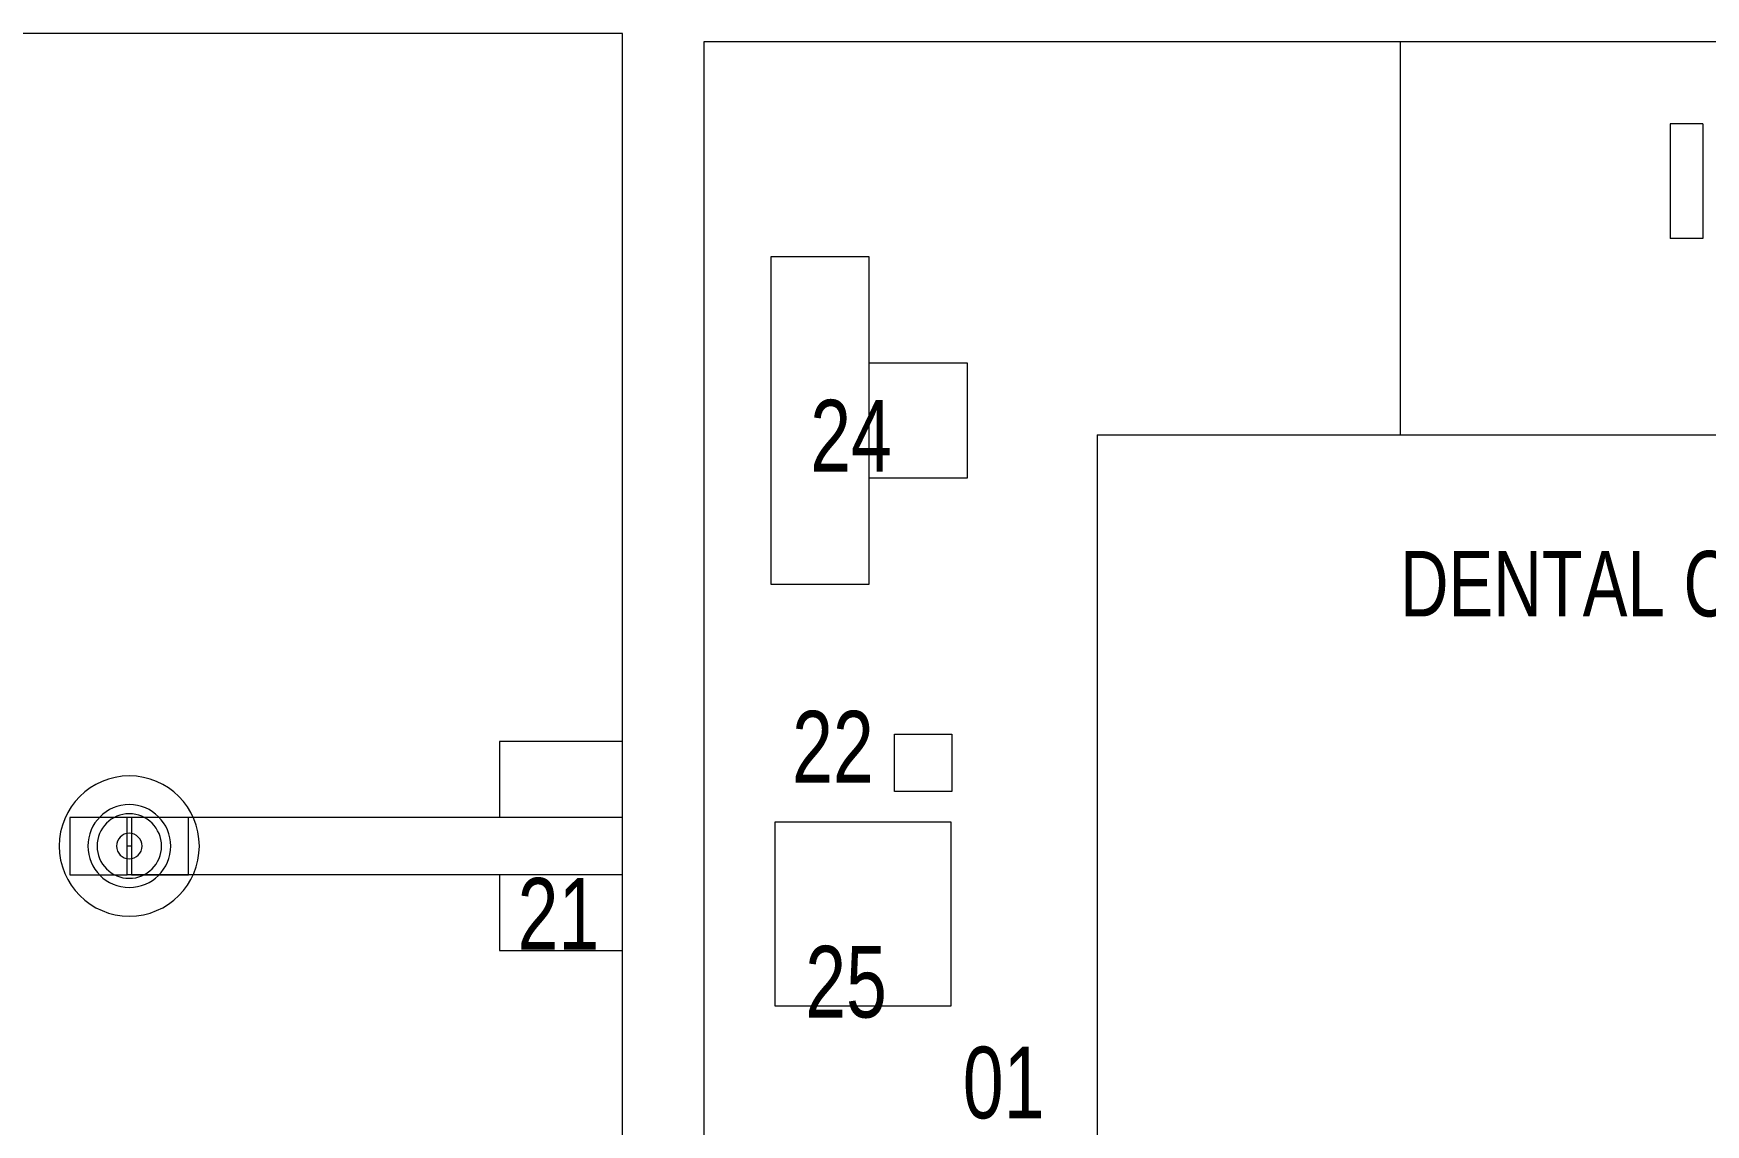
# Model space of a CAD drawing. Header units: millimetres. Extents: x -160614 to 59925, y -157025 to 0.
# Drawn here: x -43432 to -41389, y -99355 to -98023 of the extents above; entities that cross this region are included whole.
import ezdxf

# ---------------------------------------------------------------- set-up
doc = ezdxf.new("R2010")
doc.units = ezdxf.units.MM
doc.header["$LTSCALE"] = 8
doc.layers.get('0').update_dxf_attribs({"color": 9, "lineweight": 5})
for name, color, linetype, lineweight in [('72_EGR_BASE_TEXT', 9, 'Continuous', 5), ('72_EGR_EQP_TAG', 9, 'Continuous', 5), ('LOADING', 9, 'Continuous', 5), ('Walls', 9, 'Continuous', 5)]:
    doc.layers.add(name, color=color, linetype=linetype, lineweight=lineweight)
doc.layers.get('0').off()
doc.layers.get('0').freeze()
doc.styles.add('X3G_ENTITY_257CFD', font='swisscl.ttf', dxfattribs={"height": 200})
doc.styles.add('X3G_ENTITY_9EC9', font='swisscl.ttf', dxfattribs={"height": 0.2})

# ---------------------------------------------------------------- blocks, each defined once
blk = doc.blocks.new('3-Wall-hung vitreous china basin -  Khroma - 327651xx0 - 327651000 White-4272088-4-Second Floor Level')
at = {"layer": 'LOADING'}
for p, q in [((475, 489.5), (-225, 489.5)), ((-225, 489.5), (-225, 10)), ((475, 10), (475, 489.5)), ((105, 250), (145, 250)), ((105, 110), (105, 250)), ((145, 110), (145, 250)), ((105, 110), (145, 110))]:
    blk.add_line(p, q, dxfattribs=at)
blk = doc.blocks.new('D.110.51.53')
blk.add_lwpolyline([(285914, 4547), (286139, 4547), (286139, 4332), (285914, 4332), (285914, 4547)])
blk = doc.blocks.new('D.111.03.06')
blk.add_lwpolyline([(292372, 3690), (292442, 3690), (292442, 3620), (292372, 3620), (292372, 3690)])
blk = doc.blocks.new('D.122.06.11')
for points in [[(285783, 4268), (285783, 4268), (285783, 4388), (285713, 4388), (285643, 4388), (285643, 4268)], [(285513, 4148), (285913, 4148), (285913, 4268), (285513, 4268), (285513, 4148)]]:
    blk.add_lwpolyline(points)
blk = doc.blocks.new('D.131.54.59')
for p, q in [((293989, 4464.5), (293384, 4464.5)), ((293389, 4429.5), (293384, 4429.5)), ((293989, 4394.5), (293384, 4394.5))]:
    blk.add_line(p, q)
for points in [[(293989, 4557), (293989, 4302), (293839, 4302), (293839, 4394.5)], [(293839, 4464.5), (293839, 4557), (293989, 4557)], [(293314, 4464.5), (293384, 4464.5), (293384, 4394.5), (293314, 4394.5), (293314, 4464.5)], [(293389, 4464.5), (293459, 4464.5), (293459, 4394.5), (293389, 4394.5), (293389, 4464.5)]]:
    blk.add_lwpolyline(points)
for radius in [85.6, 50.6, 39.4, 15.6]:
    blk.add_circle((293386.5, 4429.5), radius)
blk = doc.blocks.new('1stF')
at = {"layer": 'LOADING', "color": 9}
for q in [(-42132.8, -100413.5, 0), (-40362.8, -98512.6, 0)]:
    blk.add_line((-42132.8, -98512.6, 0), q, dxfattribs=at)
at = {"layer": 'Walls', "color": 9}
for p, q in [((-42712.8, -98022.6, 0.1), (-46712.8, -98022.6, 0.1)), ((-42712.8, -100502.6, 0.1), (-42712.8, -98022.6, 0.1)), ((-42612.8, -100492.6, 0.1), (-42612.8, -98032.6, 0.1)), ((-42612.8, -98032.6, 0.1), (-38952.3, -98032.6, 0.1))]:
    blk.add_line(p, q, dxfattribs=at)
at = {"layer": 'LOADING', "color": 9}
for name, p, rotation in [('3-Wall-hung vitreous china basin -  Khroma - 327651xx0 - 327651000 White-4272088-4-Second Floor Level', (-41287.8, -98023.1, 0), 180), ('D.122.06.11', (-46679.4, 187217.8, 0), 270), ('D.111.03.06', (-46000.4, 193493.8, 0), 270), ('D.110.51.53', (-46858.4, 186928.8, 0), 270)]:
    blk.add_blockref(name, p, dxfattribs=dict(at, rotation=rotation))
at = {"layer": 'LOADING', "color": 9, "xscale": -1, "rotation": 180}
blk.add_blockref('D.131.54.59', (-336701.8, -94585.3, 0), dxfattribs=at)
at = {"layer": '72_EGR_BASE_TEXT', "color": 9, "insert": (-40824.2, -98654.4, 0.1), "char_height": 80, "width": 3270.33, "attachment_point": 2, "style": 'X3G_ENTITY_9EC9'}
blk.add_mtext('DENTAL CONSULTATION /EXAMINATION ROOM', dxfattribs=at)
at = {"layer": '72_EGR_EQP_TAG', "color": 9, "char_height": 87.47, "attachment_point": 2, "style": 'X3G_ENTITY_257CFD'}
for s, insert in [('24', (-42433.5, -98470, -0.1)), ('22', (-42455.6, -98849.8, -0.2)), ('21', (-42791, -99053.8, -0.1)), ('25', (-42439.6, -99136.7, -0.1)), ('01', (-42247.1, -99259.8, 0))]:
    blk.add_mtext(s, dxfattribs=dict(at, insert=insert))

msp = doc.modelspace()

# ---------------------------------------------------------------- block references
at = {"layer": '72_EGR_EQP_TAG'}
msp.add_blockref('1stF', (0, 0), dxfattribs=at)

doc.saveas('drawing.dxf')
